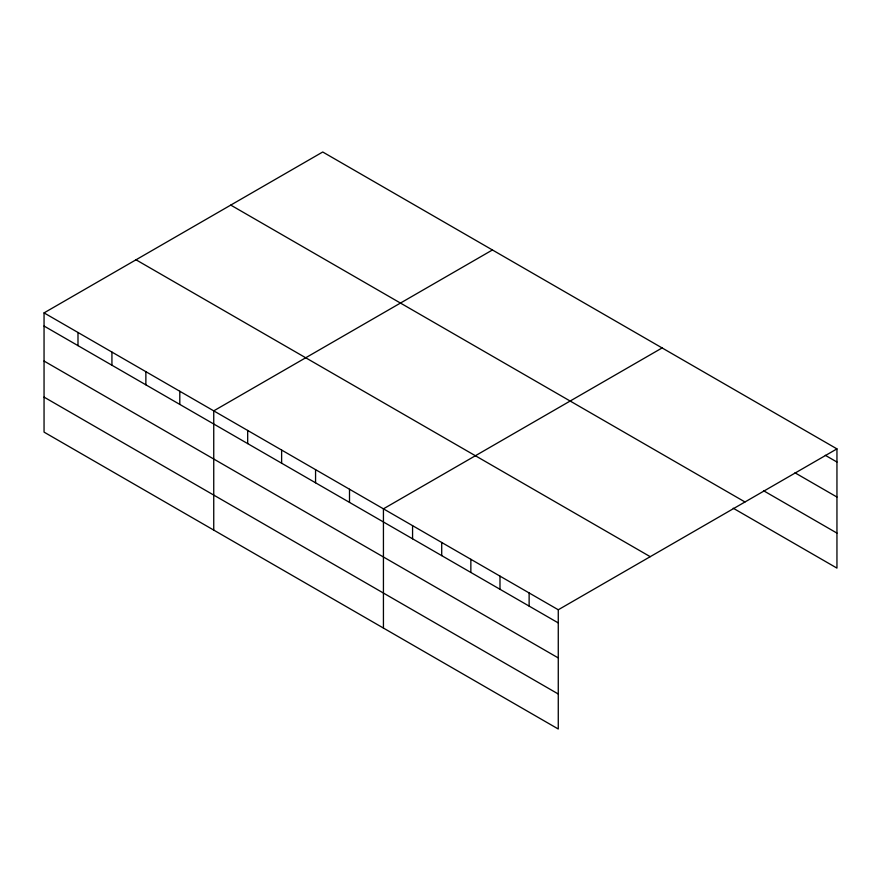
<?xml version="1.0" encoding="UTF-8"?>
<svg xmlns="http://www.w3.org/2000/svg" width="881" height="881" viewBox="0 0 881 881"><rect width="100%" height="100%" fill="white"/><g stroke="black" fill="none" stroke-linecap="round" stroke-linejoin="round"><path stroke-width="1.32" d="M558.268 657.931L558.268 609.773L44.05 312.887L44.05 432.119L558.268 729.005L558.268 657.931L44.05 361.045M44.05 312.887L322.732 151.995L836.95 448.881L836.95 568.113L733.212 508.216M492.424 249.973L213.742 410.865L213.742 530.087M662.116 347.94L383.433 508.833L383.433 628.065M558.268 609.773L836.95 448.881M825.299 455.301L836.95 462.029M794.992 472.811L836.95 497.038M763.519 490.706L836.95 533.104M230.767 205.097L744.985 501.972M136.015 259.796L650.233 556.682M44.05 326.036L558.268 622.922M44.05 397.111L558.268 693.997M529.129 592.946L529.129 606.106M499.99 576.13L499.99 589.279M470.85 559.303L470.85 572.452M441.711 542.476L441.711 555.636M412.572 525.66L412.572 538.809M349.504 489.241L349.504 502.39M315.563 469.65L315.563 482.799M281.623 450.048L281.623 463.197M247.682 430.457L247.682 443.606M179.801 391.263L179.801 404.423M145.872 371.672L145.872 384.821M111.931 352.081L111.931 365.23M77.991 332.489L77.991 345.638"/></g></svg>
